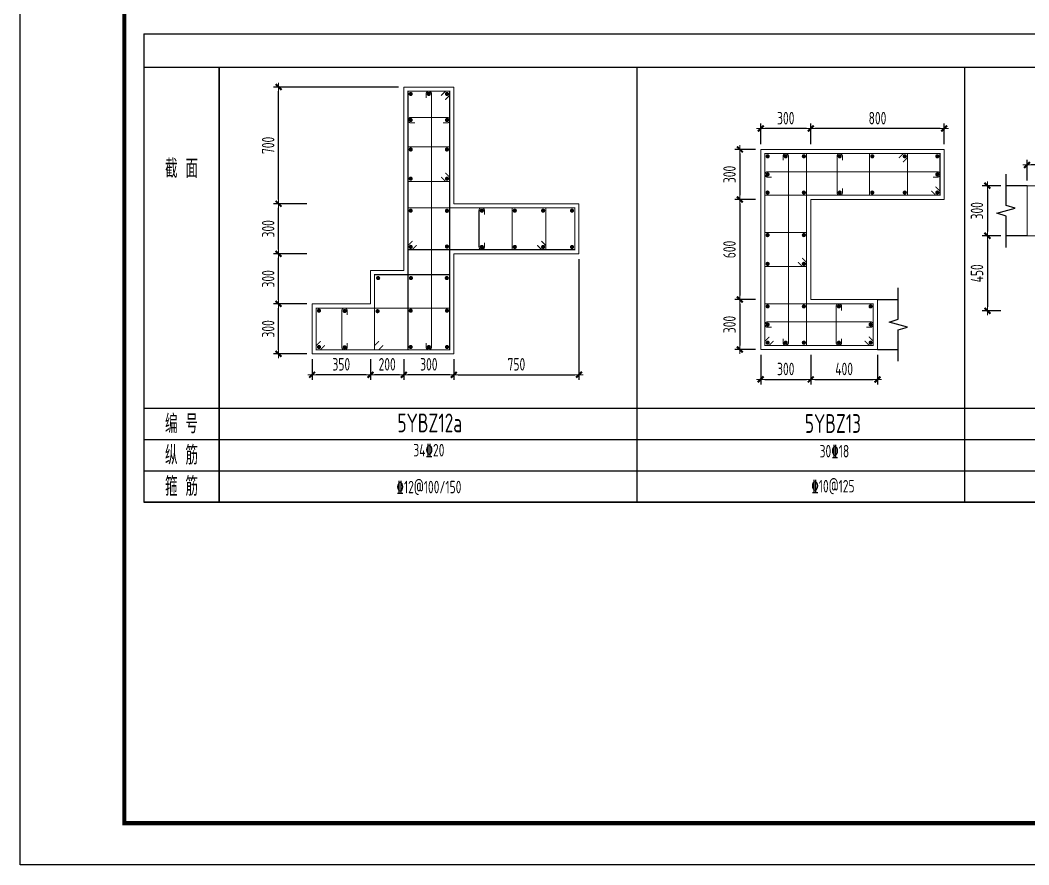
# Model space of a CAD drawing. Extents: x 292423 to 376523, y 106557 to 361882.
# Drawn here: x 292423 to 316616, y 171865 to 192123 of the extents above; entities that cross this region are included whole.
import ezdxf
from ezdxf.enums import TextEntityAlignment as Align

# ---------------------------------------------------------------- set-up
doc = ezdxf.new("R2010")
doc.units = 0
doc.header["$LTSCALE"] = 1000
doc.layers.get('0').update_dxf_attribs({"linetype": 'CONTINUOUS'})
doc.layers.get('Defpoints').update_dxf_attribs({"linetype": 'CONTINUOUS'})
for name, color, linetype in [('1508', 2, 'CONTINUOUS'), ('TAB', 7, 'CONTINUOUS'), ('TEXT', 7, 'CONTINUOUS'), ('THIN', 7, 'CONTINUOUS'), ('tk', 7, 'CONTINUOUS')]:
    doc.layers.add(name, color=color, linetype=linetype)
for name, color, linetype, lineweight in [('REIN', 6, 'CONTINUOUS', 18), ('Z-柱大样外框', 7, 'ByLayer', 18), ('Z-详图标注', 3, 'CONTINUOUS', 18)]:
    doc.layers.add(name, color=color, linetype=linetype, lineweight=lineweight)
doc.styles.get("Standard").update_dxf_attribs({"font": 'tssdeng.shx', "width": 0.7, "bigfont": 'tssdchn.shx'})
doc.styles.add('TCCAD_Dimension', font='Tssdeng.shx', dxfattribs={"width": 0.7, "bigfont": 'tssdchn.shx'})
doc.dimstyles.new('TCCAD_25_100', dxfattribs={"dimtxt": 300, "dimasz": 100, "dimexe": 125, "dimexo": 125, "dimgap": 100, "dimtad": 1, "dimdec": 0, "dimlfac": 0.25, "dimzin": 0, "dimdsep": 46, "dimtxsty": 'TCCAD_Dimension', "dimblk": '_TCDBK25_100', "dimcen": 0, "dimclrt": 7, "dimadec": 0, "dimazin": 0, "dimtfac": 1, "dimtdec": 0, "dimtix": 1, "dimtmove": 2, "dimatfit": 3, "dimfxl": 1, "dimtolj": 1, "dimtzin": 0, "dimarcsym": 0})

# ---------------------------------------------------------------- blocks, each defined once
blk = doc.blocks.new('_TCDBK25_100')
blk.add_line((-1, 0), (1, 0))
at = {"const_width": 0.5}
blk.add_lwpolyline([(-0.7, -0.7), (0.7, 0.7)], dxfattribs=at)
blk = doc.blocks.new('*D27')
at = {"layer": 'Defpoints', "color": 0}
for p in [(311386, 189524), (311386, 189024), (314586, 189024)]:
    blk.add_point(p, dxfattribs=at)
at = {"layer": 'Z-详图标注', "color": 0, "lineweight": -2}
for p, q in [((311386, 189149), (311386, 189649)), ((314486, 189524), (311486, 189524)), ((314586, 189149), (314586, 189649))]:
    blk.add_line(p, q, dxfattribs=at)
at = {"layer": 'Z-详图标注', "color": 0, "lineweight": -2, "xscale": 100, "yscale": 100, "zscale": 100}
for p, rotation in [((311386, 189524), 180.0006358295803), ((314586, 189524), 0.0006358295802666447)]:
    blk.add_blockref('_TCDBK25_100', p, dxfattribs=dict(at, rotation=rotation))
at = {"layer": 'Z-详图标注', "color": 7, "insert": (312986, 189774), "char_height": 300, "attachment_point": 5, "rotation": 0.0006, "style": 'TCCAD_Dimension'}
blk.add_mtext('\\A1;800', dxfattribs=at)
blk = doc.blocks.new('*D28')
at = {"layer": 'Defpoints', "color": 0}
for p in [(310186, 189524), (310186, 189024), (311386, 189024)]:
    blk.add_point(p, dxfattribs=at)
at = {"layer": 'Z-详图标注', "color": 0, "lineweight": -2}
for p, q in [((310186, 189149), (310186, 189649)), ((311286, 189524), (310286, 189524)), ((311386, 189149), (311386, 189649))]:
    blk.add_line(p, q, dxfattribs=at)
at = {"layer": 'Z-详图标注', "color": 0, "lineweight": -2, "xscale": 100, "yscale": 100, "zscale": 100}
for p, rotation in [((310186, 189524), 180.0006358295803), ((311386, 189524), 0.0006358295802666447)]:
    blk.add_blockref('_TCDBK25_100', p, dxfattribs=dict(at, rotation=rotation))
at = {"layer": 'Z-详图标注', "color": 7, "insert": (310786, 189774), "char_height": 300, "attachment_point": 5, "rotation": 0.0006, "style": 'TCCAD_Dimension'}
blk.add_mtext('\\A1;300', dxfattribs=at)
blk = doc.blocks.new('*D29')
at = {"layer": 'Defpoints', "color": 0}
for p in [(310186, 189024), (309686, 187824), (310186, 187824)]:
    blk.add_point(p, dxfattribs=at)
at = {"layer": 'Z-详图标注', "color": 0, "lineweight": -2}
for p, q in [((310061, 189024), (309561, 189024)), ((309686, 188924), (309686, 187924)), ((310061, 187824), (309561, 187824))]:
    blk.add_line(p, q, dxfattribs=at)
at = {"layer": 'Z-详图标注', "color": 0, "lineweight": -2, "xscale": 100, "yscale": 100, "zscale": 100}
for p, rotation in [((309686, 189024), 90), ((309686, 187824), 270)]:
    blk.add_blockref('_TCDBK25_100', p, dxfattribs=dict(at, rotation=rotation))
at = {"layer": 'Z-详图标注', "color": 7, "insert": (309436, 188424), "char_height": 300, "attachment_point": 5, "rotation": 90, "style": 'TCCAD_Dimension'}
blk.add_mtext('\\A1;300', dxfattribs=at)
blk = doc.blocks.new('*D30')
at = {"layer": 'Defpoints', "color": 0}
for p in [(310186, 187824), (309686, 185424), (310186, 185424)]:
    blk.add_point(p, dxfattribs=at)
at = {"layer": 'Z-详图标注', "color": 0, "lineweight": -2}
for p, q in [((310061, 187824), (309561, 187824)), ((309686, 187724), (309686, 185524)), ((310061, 185424), (309561, 185424))]:
    blk.add_line(p, q, dxfattribs=at)
at = {"layer": 'Z-详图标注', "color": 0, "lineweight": -2, "xscale": 100, "yscale": 100, "zscale": 100}
for p, rotation in [((309686, 187824), 90), ((309686, 185424), 270)]:
    blk.add_blockref('_TCDBK25_100', p, dxfattribs=dict(at, rotation=rotation))
at = {"layer": 'Z-详图标注', "color": 7, "insert": (309436, 186624), "char_height": 300, "attachment_point": 5, "rotation": 90, "style": 'TCCAD_Dimension'}
blk.add_mtext('\\A1;600', dxfattribs=at)
blk = doc.blocks.new('*D31')
at = {"layer": 'Defpoints', "color": 0}
for p in [(310186, 185424), (309686, 184224), (310186, 184224)]:
    blk.add_point(p, dxfattribs=at)
at = {"layer": 'Z-详图标注', "color": 0, "lineweight": -2}
for p, q in [((310061, 185424), (309561, 185424)), ((309686, 185324), (309686, 184324)), ((310061, 184224), (309561, 184224))]:
    blk.add_line(p, q, dxfattribs=at)
at = {"layer": 'Z-详图标注', "color": 0, "lineweight": -2, "xscale": 100, "yscale": 100, "zscale": 100}
for p, rotation in [((309686, 185424), 90), ((309686, 184224), 270)]:
    blk.add_blockref('_TCDBK25_100', p, dxfattribs=dict(at, rotation=rotation))
at = {"layer": 'Z-详图标注', "color": 7, "insert": (309436, 184824), "char_height": 300, "attachment_point": 5, "rotation": 90, "style": 'TCCAD_Dimension'}
blk.add_mtext('\\A1;300', dxfattribs=at)
blk = doc.blocks.new('*D34')
at = {"layer": 'Defpoints', "color": 0}
for p in [(316573, 188652), (316573, 188152), (317773, 188152)]:
    blk.add_point(p, dxfattribs=at)
at = {"layer": 'Z-详图标注', "color": 0, "lineweight": -2}
for p, q in [((316573, 188277), (316573, 188777)), ((317773, 188277), (317773, 188777)), ((317673, 188652), (316673, 188652))]:
    blk.add_line(p, q, dxfattribs=at)
at = {"layer": 'Z-详图标注', "color": 0, "lineweight": -2, "xscale": 100, "yscale": 100, "zscale": 100, "rotation": 180}
blk.add_blockref('_TCDBK25_100', (316573, 188652), dxfattribs=at)
at = {"layer": 'Z-详图标注', "color": 0, "lineweight": -2, "xscale": 100, "yscale": 100, "zscale": 100}
blk.add_blockref('_TCDBK25_100', (317773, 188652), dxfattribs=at)
at = {"layer": 'Z-详图标注', "color": 7, "insert": (317173, 188902), "char_height": 300, "attachment_point": 5, "style": 'TCCAD_Dimension'}
blk.add_mtext('\\A1;300', dxfattribs=at)
blk = doc.blocks.new('*D35')
at = {"layer": 'Defpoints', "color": 0}
for p in [(316073, 188152, 0), (315622, 186952), (316073, 186952, 0)]:
    blk.add_point(p, dxfattribs=at)
at = {"layer": 'Z-详图标注', "color": 0, "lineweight": -2}
for p, q in [((315948, 188152), (315497, 188152)), ((315622, 188052), (315622, 187052)), ((315948, 186952), (315497, 186952))]:
    blk.add_line(p, q, dxfattribs=at)
at = {"layer": 'Z-详图标注', "color": 0, "lineweight": -2, "xscale": 100, "yscale": 100, "zscale": 100}
for p, rotation in [((315622, 188152), 90), ((315622, 186952), 270)]:
    blk.add_blockref('_TCDBK25_100', p, dxfattribs=dict(at, rotation=rotation))
at = {"layer": 'Z-详图标注', "color": 7, "insert": (315372, 187552), "char_height": 300, "attachment_point": 5, "rotation": 90, "style": 'TCCAD_Dimension'}
blk.add_mtext('\\A1;300', dxfattribs=at)
blk = doc.blocks.new('*D36')
at = {"layer": 'Defpoints', "color": 0}
for p in [(316073, 186952, 0), (315622, 185152), (316073, 185152, 0)]:
    blk.add_point(p, dxfattribs=at)
at = {"layer": 'Z-详图标注', "color": 0, "lineweight": -2}
for p, q in [((315948, 186952), (315497, 186952)), ((315622, 186852), (315622, 185252)), ((315948, 185152), (315497, 185152))]:
    blk.add_line(p, q, dxfattribs=at)
at = {"layer": 'Z-详图标注', "color": 0, "lineweight": -2, "xscale": 100, "yscale": 100, "zscale": 100}
for p, rotation in [((315622, 186952), 90), ((315622, 185152), 270)]:
    blk.add_blockref('_TCDBK25_100', p, dxfattribs=dict(at, rotation=rotation))
at = {"layer": 'Z-详图标注', "color": 7, "insert": (315372, 186052), "char_height": 300, "attachment_point": 5, "rotation": 90, "style": 'TCCAD_Dimension'}
blk.add_mtext('\\A1;450', dxfattribs=at)
blk = doc.blocks.new('*D67')
at = {"layer": 'Defpoints', "color": 0}
for p in [(310186, 184224), (311386, 184224), (311386, 183508)]:
    blk.add_point(p, dxfattribs=at)
at = {"layer": 'Z-详图标注', "color": 0, "lineweight": -2}
for p, q in [((310186, 184099), (310186, 183383)), ((311386, 184099), (311386, 183383)), ((310286, 183508), (311286, 183508))]:
    blk.add_line(p, q, dxfattribs=at)
at = {"layer": 'Z-详图标注', "color": 0, "lineweight": -2, "xscale": 100, "yscale": 100, "zscale": 100, "rotation": 180}
blk.add_blockref('_TCDBK25_100', (310186, 183508), dxfattribs=at)
at = {"layer": 'Z-详图标注', "color": 0, "lineweight": -2, "xscale": 100, "yscale": 100, "zscale": 100}
blk.add_blockref('_TCDBK25_100', (311386, 183508), dxfattribs=at)
at = {"layer": 'Z-详图标注', "color": 7, "insert": (310786, 183758), "char_height": 300, "attachment_point": 5, "style": 'TCCAD_Dimension'}
blk.add_mtext('\\A1;300', dxfattribs=at)
blk = doc.blocks.new('*D68')
at = {"layer": 'Defpoints', "color": 0}
for p in [(311386, 184224), (312986, 184224), (312986, 183508)]:
    blk.add_point(p, dxfattribs=at)
at = {"layer": 'Z-详图标注', "color": 0, "lineweight": -2}
for p, q in [((311386, 184099), (311386, 183383)), ((312986, 184099), (312986, 183383)), ((311486, 183508), (312886, 183508))]:
    blk.add_line(p, q, dxfattribs=at)
at = {"layer": 'Z-详图标注', "color": 0, "lineweight": -2, "xscale": 100, "yscale": 100, "zscale": 100, "rotation": 180}
blk.add_blockref('_TCDBK25_100', (311386, 183508), dxfattribs=at)
at = {"layer": 'Z-详图标注', "color": 0, "lineweight": -2, "xscale": 100, "yscale": 100, "zscale": 100}
blk.add_blockref('_TCDBK25_100', (312986, 183508), dxfattribs=at)
at = {"layer": 'Z-详图标注', "color": 7, "insert": (312186, 183758), "char_height": 300, "attachment_point": 5, "style": 'TCCAD_Dimension'}
blk.add_mtext('\\A1;400', dxfattribs=at)
blk = doc.blocks.new('A1tk')
at = {"layer": 'tk', "color": 5}
blk.add_lwpolyline([(0, 0), (0, 59400), (84100, 59400), (84100, 0)], close=True, dxfattribs=at)
at = {"layer": 'tk', "const_width": 100}
blk.add_lwpolyline([(2500, 1000), (83100, 1000), (83100, 58400), (2500, 58400)], close=True, dxfattribs=at)
blk = doc.blocks.new('*D753')
at = {"layer": 'Defpoints', "color": 0}
for p in [(301625, 184120), (302825, 184120), (301625, 183620)]:
    blk.add_point(p, dxfattribs=at)
at = {"layer": 'Z-详图标注', "color": 0, "lineweight": -2}
for p, q in [((301625, 183995), (301625, 183495)), ((302825, 183995), (302825, 183495)), ((302725, 183620), (301725, 183620))]:
    blk.add_line(p, q, dxfattribs=at)
at = {"layer": 'Z-详图标注', "color": 0, "lineweight": -2, "xscale": 100, "yscale": 100, "zscale": 100, "rotation": 180}
blk.add_blockref('_TCDBK25_100', (301625, 183620), dxfattribs=at)
at = {"layer": 'Z-详图标注', "color": 0, "lineweight": -2, "xscale": 100, "yscale": 100, "zscale": 100}
blk.add_blockref('_TCDBK25_100', (302825, 183620), dxfattribs=at)
at = {"layer": 'Z-详图标注', "color": 7, "insert": (302225, 183870), "char_height": 300, "attachment_point": 5, "style": 'TCCAD_Dimension'}
blk.add_mtext('\\A1;300', dxfattribs=at)
blk = doc.blocks.new('*D754')
at = {"layer": 'Defpoints', "color": 0}
for p in [(300825, 184120, 0), (301625, 184120, 0), (300825, 183620)]:
    blk.add_point(p, dxfattribs=at)
at = {"layer": 'Z-详图标注', "color": 0, "lineweight": -2}
for p, q in [((300825, 183995), (300825, 183495)), ((301625, 183995), (301625, 183495)), ((301525, 183620), (300925, 183620))]:
    blk.add_line(p, q, dxfattribs=at)
at = {"layer": 'Z-详图标注', "color": 0, "lineweight": -2, "xscale": 100, "yscale": 100, "zscale": 100, "rotation": 180}
blk.add_blockref('_TCDBK25_100', (300825, 183620), dxfattribs=at)
at = {"layer": 'Z-详图标注', "color": 0, "lineweight": -2, "xscale": 100, "yscale": 100, "zscale": 100}
blk.add_blockref('_TCDBK25_100', (301625, 183620), dxfattribs=at)
at = {"layer": 'Z-详图标注', "color": 7, "insert": (301225, 183870), "char_height": 300, "attachment_point": 5, "style": 'TCCAD_Dimension'}
blk.add_mtext('\\A1;200', dxfattribs=at)
blk = doc.blocks.new('*D755')
at = {"layer": 'Defpoints', "color": 0}
for p in [(305825, 186520), (302825, 184120), (305825, 183620)]:
    blk.add_point(p, dxfattribs=at)
at = {"layer": 'Z-详图标注', "color": 0, "lineweight": -2}
for p, q in [((305825, 186395), (305825, 183495)), ((302825, 183995), (302825, 183495)), ((302925, 183620), (305725, 183620))]:
    blk.add_line(p, q, dxfattribs=at)
at = {"layer": 'Z-详图标注', "color": 0, "lineweight": -2, "xscale": 100, "yscale": 100, "zscale": 100, "rotation": 180}
blk.add_blockref('_TCDBK25_100', (302825, 183620), dxfattribs=at)
at = {"layer": 'Z-详图标注', "color": 0, "lineweight": -2, "xscale": 100, "yscale": 100, "zscale": 100}
blk.add_blockref('_TCDBK25_100', (305825, 183620), dxfattribs=at)
at = {"layer": 'Z-详图标注', "color": 7, "insert": (304325, 183870), "char_height": 300, "attachment_point": 5, "style": 'TCCAD_Dimension'}
blk.add_mtext('\\A1;750', dxfattribs=at)
blk = doc.blocks.new('*D756')
at = {"layer": 'Defpoints', "color": 0}
for p in [(298621, 185320), (299425, 185320), (299425, 184120)]:
    blk.add_point(p, dxfattribs=at)
at = {"layer": 'Z-详图标注', "color": 0, "lineweight": -2}
for p, q in [((299300, 185320), (298496, 185320)), ((298621, 184220), (298621, 185220)), ((299300, 184120), (298496, 184120))]:
    blk.add_line(p, q, dxfattribs=at)
at = {"layer": 'Z-详图标注', "color": 0, "lineweight": -2, "xscale": 100, "yscale": 100, "zscale": 100}
for p, rotation in [((298621, 185320), 90), ((298621, 184120), 270)]:
    blk.add_blockref('_TCDBK25_100', p, dxfattribs=dict(at, rotation=rotation))
at = {"layer": 'Z-详图标注', "color": 7, "insert": (298371, 184720), "char_height": 300, "attachment_point": 5, "rotation": 90, "style": 'TCCAD_Dimension'}
blk.add_mtext('\\A1;300', dxfattribs=at)
blk = doc.blocks.new('*D757')
at = {"layer": 'Defpoints', "color": 0}
for p in [(298621, 186520), (299425, 186520), (299425, 185320)]:
    blk.add_point(p, dxfattribs=at)
at = {"layer": 'Z-详图标注', "color": 0, "lineweight": -2}
for p, q in [((299300, 186520), (298496, 186520)), ((298621, 185420), (298621, 186420)), ((299300, 185320), (298496, 185320))]:
    blk.add_line(p, q, dxfattribs=at)
at = {"layer": 'Z-详图标注', "color": 0, "lineweight": -2, "xscale": 100, "yscale": 100, "zscale": 100}
for p, rotation in [((298621, 186520), 90), ((298621, 185320), 270)]:
    blk.add_blockref('_TCDBK25_100', p, dxfattribs=dict(at, rotation=rotation))
at = {"layer": 'Z-详图标注', "color": 7, "insert": (298371, 185920), "char_height": 300, "attachment_point": 5, "rotation": 90, "style": 'TCCAD_Dimension'}
blk.add_mtext('\\A1;300', dxfattribs=at)
blk = doc.blocks.new('*D758')
at = {"layer": 'Defpoints', "color": 0}
for p in [(298621, 187720), (299425, 187720), (299425, 186520)]:
    blk.add_point(p, dxfattribs=at)
at = {"layer": 'Z-详图标注', "color": 0, "lineweight": -2}
for p, q in [((299300, 187720), (298496, 187720)), ((298621, 186620), (298621, 187620)), ((299300, 186520), (298496, 186520))]:
    blk.add_line(p, q, dxfattribs=at)
at = {"layer": 'Z-详图标注', "color": 0, "lineweight": -2, "xscale": 100, "yscale": 100, "zscale": 100}
for p, rotation in [((298621, 187720), 90), ((298621, 186520), 270)]:
    blk.add_blockref('_TCDBK25_100', p, dxfattribs=dict(at, rotation=rotation))
at = {"layer": 'Z-详图标注', "color": 7, "insert": (298371, 187120), "char_height": 300, "attachment_point": 5, "rotation": 90, "style": 'TCCAD_Dimension'}
blk.add_mtext('\\A1;300', dxfattribs=at)
blk = doc.blocks.new('*D759')
at = {"layer": 'Defpoints', "color": 0}
for p in [(298621, 190520), (301625, 190520), (299425, 187720)]:
    blk.add_point(p, dxfattribs=at)
at = {"layer": 'Z-详图标注', "color": 0, "lineweight": -2}
for p, q in [((301500, 190520), (298496, 190520)), ((298621, 187820), (298621, 190420)), ((299300, 187720), (298496, 187720))]:
    blk.add_line(p, q, dxfattribs=at)
at = {"layer": 'Z-详图标注', "color": 0, "lineweight": -2, "xscale": 100, "yscale": 100, "zscale": 100}
for p, rotation in [((298621, 190520), 90), ((298621, 187720), 270)]:
    blk.add_blockref('_TCDBK25_100', p, dxfattribs=dict(at, rotation=rotation))
at = {"layer": 'Z-详图标注', "color": 7, "insert": (298371, 189120), "char_height": 300, "attachment_point": 5, "rotation": 90, "style": 'TCCAD_Dimension'}
blk.add_mtext('\\A1;700', dxfattribs=at)
blk = doc.blocks.new('*D863')
at = {"layer": 'Defpoints', "color": 0}
for p in [(299425, 184120, 0), (300825, 184120, 0), (299425, 183620)]:
    blk.add_point(p, dxfattribs=at)
at = {"layer": 'Z-详图标注', "color": 0, "lineweight": -2}
for p, q in [((299425, 183995), (299425, 183495)), ((300825, 183995), (300825, 183495)), ((300725, 183620), (299525, 183620))]:
    blk.add_line(p, q, dxfattribs=at)
at = {"layer": 'Z-详图标注', "color": 0, "lineweight": -2, "xscale": 100, "yscale": 100, "zscale": 100, "rotation": 180}
blk.add_blockref('_TCDBK25_100', (299425, 183620), dxfattribs=at)
at = {"layer": 'Z-详图标注', "color": 0, "lineweight": -2, "xscale": 100, "yscale": 100, "zscale": 100}
blk.add_blockref('_TCDBK25_100', (300825, 183620), dxfattribs=at)
at = {"layer": 'Z-详图标注', "color": 7, "insert": (300125, 183870), "char_height": 300, "attachment_point": 5, "style": 'TCCAD_Dimension'}
blk.add_mtext('\\A1;350', dxfattribs=at)

msp = doc.modelspace()

# ---------------------------------------------------------------- linework, layer by layer
at = {"layer": 'REIN', "color": 210, "const_width": 25, "elevation": 0}
for points in [[(302618.5, 190213.4), (302724.6, 190319.5), (302724.6, 190419.5), (301724.6, 190419.5), (301724.6, 184219.6), (302724.6, 184219.6), (302724.6, 190419.5), (302624.6, 190419.5), (302518.5, 190313.4)], [(310491.8, 184429.7), (310385.7, 184323.6), (310285.7, 184323.6), (310285.7, 188923.6), (311285.7, 188923.7), (311285.7, 184323.6), (310285.7, 184323.6), (310285.7, 184423.6), (310391.8, 184529.7)], [(314379.6, 188129.8), (314485.7, 188023.7), (314485.7, 187923.7), (310285.7, 187923.7), (310285.7, 188923.6), (314485.7, 188923.7), (314485.7, 187923.7), (314385.7, 187923.7), (314279.6, 188029.8)], [(301830.6, 186825.6), (301724.6, 186719.5), (301724.6, 186619.5), (305724.6, 186619.5), (305724.6, 187619.5), (301724.6, 187619.5), (301724.6, 186619.5), (301824.6, 186619.5), (301930.6, 186725.6)], [(301130.6, 184325.6), (301024.6, 184219.6), (300924.6, 184219.6), (300924.6, 186019.6), (302724.6, 186019.6), (302724.6, 184219.6), (300924.6, 184219.6), (300924.6, 184319.6), (301030.6, 184425.6)], [(312779.6, 184529.7), (312885.7, 184423.6), (312885.7, 184323.6), (310285.7, 184323.6), (310285.7, 185323.6), (312885.7, 185323.6), (312885.7, 184323.6), (312785.7, 184323.6), (312679.6, 184429.7)], [(299630.6, 184425.6), (299524.6, 184319.6), (299524.6, 184219.6), (302724.6, 184219.6), (302724.6, 185219.6), (299524.6, 185219.6), (299524.6, 184219.6), (299624.6, 184219.6), (299730.6, 184325.6)]]:
    msp.add_lwpolyline(points, dxfattribs=at)
at = {"layer": 'REIN', "color": 6, "const_width": 50, "elevation": 0}
for points in [[(301764.6, 190354.5, -1), (301814.6, 190354.5, -1)], [(302199.6, 190354.5, -1), (302249.6, 190354.5, -1)], [(302634.6, 190354.5, -1), (302684.6, 190354.5, -1)], [(301764.6, 189728.8, -1), (301814.6, 189728.8, -1)], [(302634.6, 189728.8, -1), (302684.6, 189728.8, -1)], [(301764.6, 189022.2, -1), (301814.6, 189022.2, -1)], [(302634.6, 189022.2, -1), (302684.6, 189022.2, -1)], [(310325.7, 188858.6, 1), (310375.7, 188858.6, 1)], [(310760.7, 188858.6, 1), (310810.7, 188858.6, 1)], [(311195.7, 188858.6, 1), (311245.7, 188858.6, 1)], [(312055.7, 188858.7, 1), (312105.7, 188858.7, 1)], [(312835.7, 188858.7, 1), (312885.7, 188858.7, 1)], [(313615.7, 188858.7, 1), (313665.7, 188858.7, 1)], [(314395.7, 188858.7, 1), (314445.7, 188858.7, 1)], [(310325.7, 188423.6, 1), (310375.7, 188423.6, 1)], [(314395.7, 188423.7, 1), (314445.7, 188423.7, 1)], [(301764.6, 188322.4, -1), (301814.6, 188322.4, -1)], [(302634.6, 188322.4, -1), (302684.6, 188322.4, -1)], [(310325.7, 187988.7, 1), (310375.7, 187988.7, 1)], [(311195.7, 187988.7, 1), (311245.7, 187988.7, 1)], [(312055.7, 187988.7, 1), (312105.7, 187988.7, 1)], [(312835.7, 187988.7, 1), (312885.7, 187988.7, 1)], [(313615.7, 187988.7, 1), (313665.7, 187988.7, 1)], [(314395.7, 187988.7, 1), (314445.7, 187988.7, 1)], [(301764.6, 187554.5, -1), (301814.6, 187554.5, -1)], [(302634.6, 187551.4, -1), (302684.6, 187551.4, -1)], [(303496.4, 187529.5, -1), (303496.4, 187579.5, -1)], [(304261.6, 187554.5, -1), (304311.6, 187554.5, -1)], [(304941, 187554.5, -1), (304991, 187554.5, -1)], [(305634.6, 187554.5, -1), (305684.6, 187554.5, -1)], [(310325.7, 186968.7, 1), (310375.7, 186968.7, 1)], [(311195.7, 186968.7, 1), (311245.7, 186968.7, 1)], [(301764.6, 186686.1, -1), (301814.6, 186686.1, -1)], [(302634.6, 186693.9, -1), (302684.6, 186693.9, -1)], [(303496.4, 186659.5, -1), (303496.4, 186709.5, -1)], [(304261.6, 186684.5, -1), (304311.6, 186684.5, -1)], [(304941, 186684.5, -1), (304991, 186684.5, -1)], [(305634.6, 186684.5, -1), (305684.6, 186684.5, -1)], [(310325.7, 186278.6, 1), (310375.7, 186278.6, 1)], [(311195.7, 186278.7, 1), (311245.7, 186278.7, 1)], [(300982.9, 185938.5, -1), (301032.9, 185938.5, -1)], [(301770, 185938.5, -1), (301820, 185938.5, -1)], [(302630, 185938.5, -1), (302680, 185938.5, -1)], [(299564.6, 185154.6, -1), (299614.6, 185154.6, -1)], [(300204.9, 185123.7, -1), (300204.9, 185173.7, -1)], [(300970.3, 185144.3, -1), (301020.3, 185144.3, -1)], [(301764.6, 185154.6, -1), (301814.6, 185154.6, -1)], [(302634.6, 185154.6, -1), (302684.6, 185154.6, -1)], [(310325.7, 185258.6, 1), (310375.7, 185258.6, 1)], [(311195.7, 185258.6, 1), (311245.7, 185258.6, 1)], [(312035.7, 185258.6, 1), (312085.7, 185258.6, 1)], [(312795.7, 185258.6, 1), (312845.7, 185258.6, 1)], [(310325.7, 184823.6, 1), (310375.7, 184823.6, 1)], [(312795.7, 184823.6, 1), (312845.7, 184823.6, 1)], [(310325.7, 184388.6, 1), (310375.7, 184388.6, 1)], [(310760.7, 184388.6, 1), (310810.7, 184388.6, 1)], [(311195.7, 184388.6, 1), (311245.7, 184388.6, 1)], [(312035.7, 184388.6, 1), (312085.7, 184388.6, 1)], [(312795.7, 184388.6, 1), (312845.7, 184388.6, 1)], [(299564.6, 184284.6, -1), (299614.6, 184284.6, -1)], [(300204.9, 184253.7, -1), (300204.9, 184303.7, -1)], [(301764.6, 184284.6, -1), (301814.6, 184284.6, -1)], [(302199.6, 184284.6, -1), (302249.6, 184284.6, -1)], [(302634.6, 184284.6, -1), (302684.6, 184284.6, -1)]]:
    msp.add_lwpolyline(points, format="xyb", close=True, dxfattribs=at)
at = {"layer": 'REIN', "color": 6, "const_width": 25, "elevation": 0}
for points in [[(302159.6, 184384.6), (302159.6, 184284.6, 1), (302289.6, 184284.6), (302289.6, 190354.5, 1), (302159.6, 190354.5), (302159.6, 190254.5)], [(302565.4, 189660.6), (302665.4, 189660.6, 1), (302665.4, 189790.6), (301789.6, 189790.6, 1), (301789.6, 189660.6), (301889.6, 189660.6)], [(310720.7, 188758.6), (310720.7, 188858.6, -1), (310850.7, 188858.6), (310850.7, 184388.6, -1), (310720.7, 184388.6), (310720.7, 184488.6)], [(312145.7, 188088.7), (312145.7, 187988.7, -1), (312015.7, 187988.7), (312015.7, 188858.7, -1), (312145.7, 188858.7), (312145.7, 188758.7)], [(310450.7, 188358.6), (310350.7, 188358.6, -1), (310350.7, 188488.6), (314420.7, 188488.7, -1), (314420.7, 188358.7), (314320.7, 188358.7)], [(303558.4, 187460.3), (303558.4, 187560.3, 1), (303428.4, 187560.3), (303428.4, 186684.5, 1), (303558.4, 186684.5), (303558.4, 186784.5)], [(312125.7, 184488.6), (312125.7, 184388.6, -1), (311995.7, 184388.6), (311995.7, 185258.6, -1), (312125.7, 185258.6), (312125.7, 185158.6)], [(300266.9, 185054.6), (300266.9, 185154.6, 1), (300136.9, 185154.6), (300136.9, 184278.7, 1), (300266.9, 184278.7), (300266.9, 184378.7)], [(310450.7, 184758.6), (310350.7, 184758.6, -1), (310350.7, 184888.6), (312820.7, 184888.6, -1), (312820.7, 184758.6), (312720.7, 184758.6)]]:
    msp.add_lwpolyline(points, format="xyb", dxfattribs=at)
for points in [[(302518.5, 188363.5), (302624.6, 188257.4), (302724.6, 188257.4), (302724.6, 189087.2), (301724.6, 189087.2), (301724.6, 188257.4), (302724.6, 188257.4), (302724.6, 188357.4), (302618.5, 188463.5)], [(313499.6, 188817.6), (313605.7, 188923.7), (313705.7, 188923.7), (313705.7, 187923.7), (312795.7, 187923.7), (312795.7, 188923.7), (313705.7, 188923.7), (313705.7, 188823.7), (313599.6, 188717.6)], [(304825, 186725.6), (304931, 186619.5), (305031, 186619.5), (305031, 187619.5), (304221.6, 187619.5), (304221.6, 186619.5), (305031, 186619.5), (305031, 186719.5), (304925, 186825.6)], [(311179.6, 186419.7), (311285.7, 186313.7), (311285.7, 186213.7), (310285.7, 186213.6), (310285.7, 187033.7), (311285.7, 187033.7), (311285.7, 186213.7), (311185.7, 186213.7), (311079.6, 186319.7)]]:
    msp.add_lwpolyline(points, dxfattribs=at)
at = {"layer": 'TAB'}
for p, q in [((295391.9, 191794.5), (368105.7, 191794.5)), ((295391.9, 191794.5), (295391.9, 180565.5, 0)), ((295391.9, 190996.1), (297191.9, 190996.1)), ((297191.9, 190996.1), (368105.7, 190996.1)), ((297191.9, 190996.1), (297191.9, 180565.5, 0)), ((297191.9, 190996.1), (297191.9, 180565.5, 0)), ((297191.9, 180565.5, 0), (297191.9, 190996.1)), ((307209.9, 190996.1), (307209.9, 180565.5, 0)), ((315079.5, 180565.5, 0), (315079.5, 190996.1)), ((295391.9, 182815.5, 0), (368105.7, 182815.5, 0)), ((295391.9, 182065.5, 0), (368105.7, 182065.5, 0)), ((295391.9, 181315.5, 0), (368105.7, 181315.5, 0)), ((368105.7, 180565.5, 0), (295391.9, 180565.5, 0)), ((295391.9, 180565.5, 0), (368105.7, 180565.5, 0))]:
    msp.add_line(p, q, dxfattribs=at)
at = {"layer": 'THIN'}
for p, q in [((316572.5, 188151.7, 0), (316072.5, 188151.7, 0)), ((316572.5, 186951.7, 0), (316072.5, 186951.7, 0)), ((312985.7, 185423.6, 0), (313485.7, 185423.6, 0)), ((312985.7, 184223.6, 0), (313485.7, 184223.6, 0))]:
    msp.add_line(p, q, dxfattribs=at)
at = {"layer": 'THIN', "elevation": 0}
for points in [[(316072.5, 186671.7), (316072.5, 187421.7), (315852.5, 187491.7), (316292.5, 187611.7), (316072.5, 187681.7), (316072.5, 188431.7)], [(313485.7, 183943.6), (313485.7, 184693.6), (313705.7, 184763.6), (313265.7, 184883.6), (313485.7, 184953.6), (313485.7, 185703.6)]]:
    msp.add_lwpolyline(points, dxfattribs=at)
at = {"layer": 'Z-柱大样外框', "elevation": 0}
for points in [[(302824.6, 190519.5), (302824.6, 187719.5), (305824.6, 187719.5), (305824.6, 186519.5), (302824.6, 186519.5), (302824.6, 184119.6), (299424.6, 184119.6), (299424.6, 185319.6), (300824.6, 185319.6), (300824.6, 186119.6), (301624.6, 186119.6), (301624.6, 190519.5)], [(310185.7, 189023.6), (310185.7, 184223.6), (312985.7, 184223.6), (312985.7, 185423.6), (311385.7, 185423.6), (311385.7, 187823.7), (314585.7, 187823.7), (314585.7, 189023.7), (310185.7, 189023.6)], [(316572.5, 188151.7), (316572.5, 186951.7), (317772.5, 186951.7), (317772.5, 185151.7), (318972.5, 185151.7), (318972.5, 186951.7), (320172.5, 186951.7), (320172.5, 188151.7), (316572.5, 188151.7)]]:
    msp.add_lwpolyline(points, close=True, dxfattribs=at)

# ---------------------------------------------------------------- block references
at = {"layer": '1508'}
msp.add_blockref('A1tk', (292422.6, 171865.4), dxfattribs=at)

# ---------------------------------------------------------------- texts
at = {"layer": 'TAB', "width": 0.7}
for s, height, p in [('5YBZ12a', 450, (302246.4, 182464.4, 0)), ('5YBZ13', 450, (311917.5, 182449.2, 0)), ('%%13212@100/150', 300, (302227.3, 180925.5, 0)), ('%%13210@125', 300, (311917.5, 180946.3, 0))]:
    msp.add_text(s, height=height, dxfattribs=at).set_placement(p, align=Align.MIDDLE_CENTER)
for s, p in [('34%%13220', (301853.2, 181570.6, 0)), ('30%%13218', (311598.5, 181546.3, 0))]:
    msp.add_text(s, height=300, dxfattribs=at).set_placement(p, align=Align.BOTTOM_LEFT)
at = {"layer": 'TEXT', "color": 7, "width": 0.7}
for s, p in [('截 面', (296291.9, 188564.1)), ('编 号', (296291.9, 182440.5, 0)), ('纵 筋', (296291.9, 181690.5, 0)), ('箍 筋', (296291.9, 180940.5, 0))]:
    msp.add_text(s, height=450, dxfattribs=at).set_placement(p, align=Align.MIDDLE_CENTER)

# ---------------------------------------------------------------- dimensions: what is measured, and where the dimension line sits
at = {"layer": 'Z-详图标注'}
for base, p1, p2, angle, picture, middle in [((298620.6, 190519.5, 0), (299424.6, 187719.5, 0), (301624.6, 190519.5, 0), 90, '*D759', (298370.6, 189119.5, 0)), ((310185.7, 189523.6, 0), (311385.7, 189023.7, 0), (310185.7, 189023.6, 0), 180.00064, '*D28', (310785.7, 189773.6, 0)), ((311385.7, 189523.7, 0), (314585.7, 189023.7, 0), (311385.7, 189023.7, 0), 180.00064, '*D27', (312985.7, 189773.7, 0)), ((309685.7, 187823.7, 0), (310185.7, 189023.6, 0), (310185.7, 187823.7, 0), 270, '*D29', (309435.7, 188423.6, 0)), ((316572.5, 188651.7, 0), (317772.5, 188151.7, 0), (316572.5, 188151.7, 0), 180, '*D34', (317172.5, 188901.7, 0)), ((315621.8, 186951.7, 0), (316072.5, 188151.7), (316072.5, 186951.7), 270, '*D35', (315371.8, 187551.7, 0)), ((298620.6, 187719.5, 0), (299424.6, 186519.5, 0), (299424.6, 187719.5, 0), 90, '*D758', (298370.6, 187119.5, 0)), ((309685.7, 185423.6, 0), (310185.7, 187823.7, 0), (310185.7, 185423.6, 0), 270, '*D30', (309435.7, 186623.6, 0)), ((315621.8, 185151.7, 0), (316072.5, 186951.7), (316072.5, 185151.7), 270, '*D36', (315371.8, 186051.7, 0)), ((298620.6, 186519.5, 0), (299424.6, 185319.6, 0), (299424.6, 186519.5, 0), 90, '*D757', (298370.6, 185919.5, 0)), ((298620.6, 185319.6, 0), (299424.6, 184119.6, 0), (299424.6, 185319.6, 0), 90, '*D756', (298370.6, 184719.6, 0)), ((309685.7, 184223.6, 0), (310185.7, 185423.6, 0), (310185.7, 184223.6, 0), 270, '*D31', (309435.7, 184823.6, 0)), ((299424.6, 183619.6, 0), (300824.6, 184119.6), (299424.6, 184119.6), 180, '*D863', (300124.6, 183869.6, 0)), ((300824.6, 183619.6, 0), (301624.6, 184119.6), (300824.6, 184119.6), 180, '*D754', (301224.6, 183869.6, 0)), ((301624.6, 183619.6, 0), (302824.6, 184119.6, 0), (301624.6, 184119.6, 0), 180, '*D753', (302224.6, 183869.6, 0))]:
    dim = msp.add_linear_dim(base=base, p1=p1, p2=p2, angle=angle, dimstyle='TCCAD_25_100', dxfattribs=at)
    dim.commit()
    dim.dimension.update_dxf_attribs({"geometry": picture, "text_midpoint": middle})
for base, p1, p2, picture, middle in [((305824.6, 183619.6, 0), (302824.6, 184119.6, 0), (305824.6, 186519.5, 0), '*D755', (304324.6, 183869.6, 0)), ((311385.7, 183507.8, 0), (310185.7, 184223.6, 0), (311385.7, 184223.6, 0), '*D67', (310785.7, 183757.8, 0)), ((312985.7, 183507.8, 0), (311385.7, 184223.6, 0), (312985.7, 184223.6, 0), '*D68', (312185.7, 183757.8, 0))]:
    dim = msp.add_linear_dim(base=base, p1=p1, p2=p2, dimstyle='TCCAD_25_100', dxfattribs=at)
    dim.commit()
    dim.dimension.update_dxf_attribs({"geometry": picture, "text_midpoint": middle})

doc.saveas('drawing.dxf')
